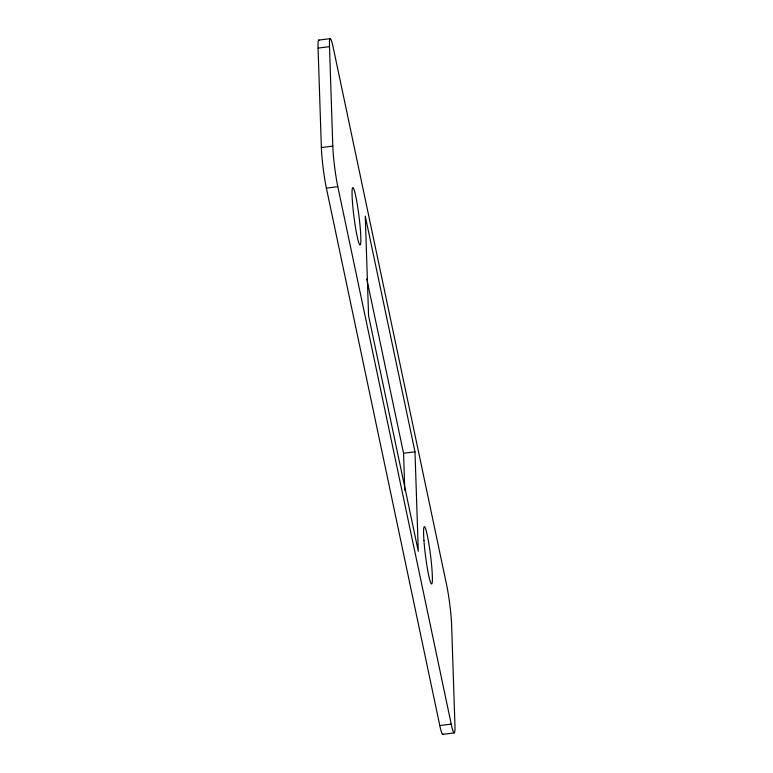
<?xml version="1.0" encoding="UTF-8"?>
<svg xmlns="http://www.w3.org/2000/svg" width="773" height="773" viewBox="0 0 773 773"><rect width="100%" height="100%" fill="white"/><g stroke="black" fill="none" stroke-linecap="round" stroke-linejoin="round"><path stroke-width="1.16" d="M318.747 40.099L330.177 38.65M318.07 48.1L329.501 46.651A28.92 2.532 82.8 0 1 333.202 47.433L446.61 584.871A28.92 2.532 82.8 0 1 451.635 625.434L454.93 724.9A28.92 2.532 82.8 0 1 451.229 724.127L439.798 725.567L326.39 188.129A28.92 2.532 82.8 0 1 321.365 147.566L318.07 48.1A28.92 2.532 82.8 0 1 319.336 40.525M321.365 147.566L332.796 146.116L329.501 46.651M326.39 188.129L337.82 186.679L451.229 724.127M404.791 490.401L403.564 453.249L414.995 451.799L365.271 216.15L368.566 315.616L418.29 551.265L414.995 451.799M442.823 734.35L454.253 732.901M366.769 278.869L403.564 453.249M443.055 734.089A28.92 2.532 82.8 0 1 439.798 725.567M337.82 186.679A28.92 2.532 82.8 0 1 332.796 146.116M356.595 200.497L355.454 194.835A28.92 2.532 82.8 0 0 352.044 192.313L352.15 197.212A28.92 2.532 82.8 0 0 356.875 235.04A28.92 2.532 82.8 0 0 360.856 240.239L360.749 235.34A28.92 2.532 82.8 0 0 356.595 200.497M423.942 540.462A28.92 2.532 82.8 0 0 431.537 583.963A28.92 2.532 82.8 0 0 428.474 541.409A28.92 2.532 82.8 0 0 423.942 540.462"/></g></svg>
